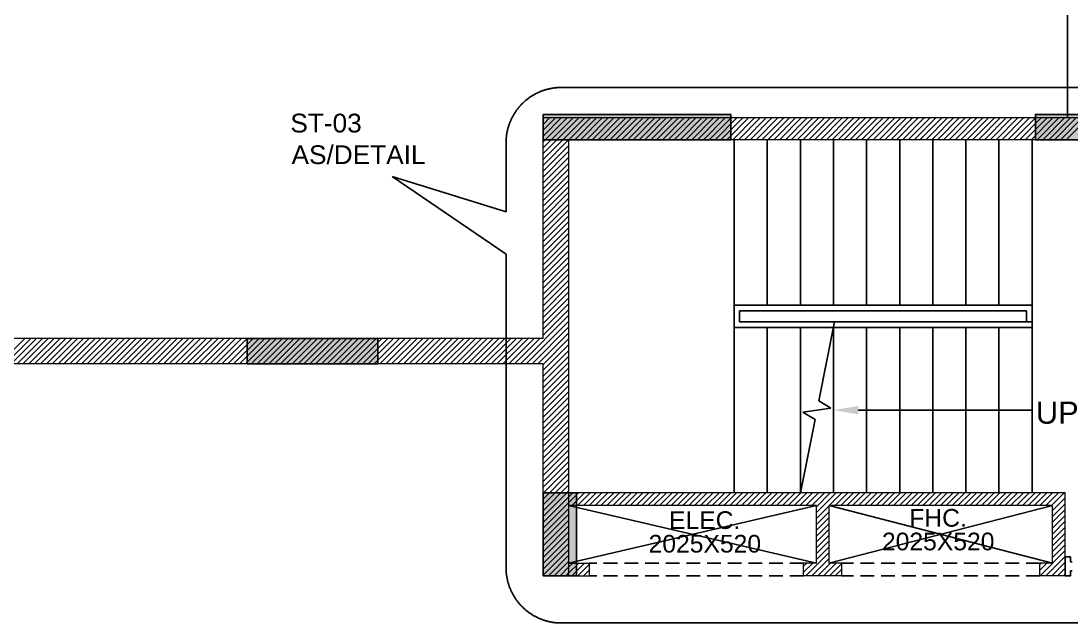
# Model space of a CAD drawing. Header units: millimetres. Extents: x 1277257 to 1543892, y 206696 to 309376.
# Drawn here: x 1328300 to 1337815, y 294358 to 299812 of the extents above; entities that cross this region are included whole.
import ezdxf

# ---------------------------------------------------------------- set-up
doc = ezdxf.new("R2010")
doc.units = ezdxf.units.MM
doc.header["$LTSCALE"] = 500
doc.header["$MEASUREMENT"] = 0
doc.linetypes.add('HIDDEN', pattern=[0.375, 0.25, -0.125])
for name, color, linetype, true_color in [('A-TAG', 7, 'Continuous', 0xef00ef), ('RAILING', 7, 'Continuous', 0xadadad), ('STAIR', 7, 'Continuous', 0x3f4f7f)]:
    doc.layers.add(name, color=color, linetype=linetype, true_color=true_color)
for name, color, linetype in [('AHC-A-FURNITURE', 2, 'Continuous'), ('CUTOUT', 8, 'HIDDEN'), ('DOOR', 8, 'Continuous'), ('TEXT-RM NAME', 6, 'Continuous'), ('TOWER AREA COLUMN.', 6, 'Continuous')]:
    doc.layers.add(name, color=color, linetype=linetype)
doc.layers.add('TOWER COL HATCH', color=253, linetype='Continuous', lineweight=20)
doc.layers.add('Wall', color=2, linetype='Continuous', lineweight=15)
doc.styles.add('ARIAL', font='arial.ttf')
doc.styles.get("Standard").update_dxf_attribs({"font": 'arial.ttf'})

msp = doc.modelspace()

# ---------------------------------------------------------------- hatches: boundary and pattern name
at = {"layer": 'TOWER COL HATCH'}
h = msp.add_hatch(color=253, dxfattribs=at)
h.dxf.hatch_style = 1
h.paths.add_polyline_path([(1333032.1, 298736.3), (1333032.1, 298966.3), (1334732.1, 298966.3), (1334732.1, 298736.3)])
h = msp.add_hatch(color=253, dxfattribs=at)
h.dxf.hatch_style = 1
h.paths.add_polyline_path([(1337492.1, 298736.3), (1337492.1, 298966.3), (1339192.1, 298966.3), (1339192.1, 298736.3)])
h = msp.add_hatch(color=253, dxfattribs=at)
h.dxf.hatch_style = 1
h.paths.add_polyline_path([(1330347.8, 296936.4), (1330347.8, 296706.4), (1331532.1, 296706.4), (1331532.1, 296936.4)])
h = msp.add_hatch(color=253, dxfattribs=at)
h.dxf.hatch_style = 1
h.paths.add_polyline_path([(1333332.1, 294786.4), (1333032.1, 294786.4), (1333032.1, 295536.4), (1333332.1, 295536.4)])

# ---------------------------------------------------------------- linework, layer by layer
at = {"color": 6, "linetype": 'Continuous'}
msp.add_line((1337782.1, 300376.3), (1337782.1, 298936.3), dxfattribs=at)
at = {"layer": 'A-TAG', "linetype": 'HIDDEN', "ltscale": 100}
for p, q in [((1339093.7, 299209.6), (1333195.5, 299209.6)), ((1332695.5, 298709.6), (1332695.5, 298081.7)), ((1332695.5, 298081.7), (1331663.5, 298403.4)), ((1331663.5, 298403.4), (1332695.5, 297699.9)), ((1332695.5, 297699.9), (1332695.5, 294858.2)), ((1333195.5, 294358.2), (1339093.7, 294358.2))]:
    msp.add_line(p, q, dxfattribs=at)
for centre, start, end in [((1333195.5, 298709.6), 90, 180), ((1333195.5, 294858.2), 180, 270)]:
    msp.add_arc(centre, 500, start, end, dxfattribs=at)
at = {"layer": 'AHC-A-FURNITURE', "color": 1, "linetype": 'Continuous', "ltscale": 50, "true_color": 0xff0000}
for p, q in [((1333032.1, 298928.5), (1333039.8, 298936.3)), ((1333032.1, 298875.5), (1333092.9, 298936.3)), ((1333032.1, 298822.4), (1333145.9, 298936.3)), ((1333032.1, 298769.4), (1333198.9, 298936.3)), ((1333032.1, 298716.4), (1333252, 298936.3)), ((1333032.1, 298663.3), (1333305, 298936.3)), ((1333032.1, 298610.3), (1333358, 298936.3)), ((1333032.1, 298557.3), (1333411.1, 298936.3)), ((1333264.1, 298736.3), (1333464.1, 298936.3)), ((1333317.1, 298736.3), (1333517.1, 298936.3)), ((1333370.2, 298736.3), (1333570.2, 298936.3)), ((1333423.2, 298736.3), (1333623.2, 298936.3)), ((1333476.2, 298736.3), (1333676.2, 298936.3)), ((1333529.3, 298736.3), (1333729.3, 298936.3)), ((1333582.3, 298736.3), (1333782.3, 298936.3)), ((1333635.3, 298736.3), (1333835.3, 298936.3)), ((1333688.4, 298736.3), (1333888.4, 298936.3)), ((1333741.4, 298736.3), (1333941.4, 298936.3)), ((1333794.4, 298736.3), (1333994.4, 298936.3)), ((1333847.5, 298736.3), (1334047.5, 298936.3)), ((1333900.5, 298736.3), (1334100.5, 298936.3)), ((1333953.5, 298736.3), (1334153.5, 298936.3)), ((1334006.6, 298736.3), (1334206.6, 298936.3)), ((1334059.6, 298736.3), (1334259.6, 298936.3)), ((1334112.6, 298736.3), (1334312.6, 298936.3)), ((1334165.7, 298736.3), (1334365.7, 298936.3)), ((1334218.7, 298736.3), (1334418.7, 298936.3)), ((1334271.7, 298736.3), (1334471.7, 298936.3)), ((1334324.8, 298736.3), (1334524.8, 298936.3)), ((1334377.8, 298736.3), (1334577.8, 298936.3)), ((1334430.8, 298736.3), (1334630.8, 298936.3)), ((1334483.9, 298736.3), (1334683.9, 298936.3)), ((1334536.9, 298736.3), (1334736.9, 298936.3)), ((1334589.9, 298736.3), (1334789.9, 298936.3)), ((1334643, 298736.3), (1334843, 298936.3)), ((1334696, 298736.3), (1334896, 298936.3)), ((1334749, 298736.3), (1334949, 298936.3)), ((1334802.1, 298736.3), (1335002.1, 298936.3)), ((1334855.1, 298736.3), (1335055.1, 298936.3)), ((1334908.1, 298736.3), (1335108.1, 298936.3)), ((1334961.2, 298736.3), (1335161.2, 298936.3)), ((1335014.2, 298736.3), (1335214.2, 298936.3)), ((1335067.2, 298736.3), (1335267.2, 298936.3)), ((1335120.3, 298736.3), (1335320.3, 298936.3)), ((1335173.3, 298736.3), (1335373.3, 298936.3)), ((1335226.3, 298736.3), (1335426.3, 298936.3)), ((1335279.4, 298736.3), (1335479.4, 298936.3)), ((1335332.4, 298736.3), (1335532.4, 298936.3)), ((1335385.4, 298736.3), (1335585.4, 298936.3)), ((1335438.5, 298736.3), (1335638.5, 298936.3)), ((1335491.5, 298736.3), (1335691.5, 298936.3)), ((1335544.5, 298736.3), (1335744.5, 298936.3)), ((1335597.6, 298736.3), (1335797.6, 298936.3)), ((1335650.6, 298736.3), (1335850.6, 298936.3)), ((1335703.6, 298736.3), (1335903.6, 298936.3)), ((1335756.7, 298736.3), (1335956.7, 298936.3)), ((1335809.7, 298736.3), (1336009.7, 298936.3)), ((1335862.7, 298736.3), (1336062.7, 298936.3)), ((1335915.8, 298736.3), (1336115.8, 298936.3)), ((1335968.8, 298736.3), (1336168.8, 298936.3)), ((1336021.8, 298736.3), (1336221.8, 298936.3)), ((1336074.9, 298736.3), (1336274.9, 298936.3)), ((1336127.9, 298736.3), (1336327.9, 298936.3)), ((1336180.9, 298736.3), (1336380.9, 298936.3)), ((1336234, 298736.3), (1336434, 298936.3)), ((1336287, 298736.3), (1336487, 298936.3)), ((1336340, 298736.3), (1336540, 298936.3)), ((1336393.1, 298736.3), (1336593.1, 298936.3)), ((1336446.1, 298736.3), (1336646.1, 298936.3)), ((1336499.1, 298736.3), (1336699.1, 298936.3)), ((1336552.1, 298736.3), (1336752.1, 298936.3)), ((1336605.2, 298736.3), (1336805.2, 298936.3)), ((1336658.2, 298736.3), (1336858.2, 298936.3)), ((1336711.2, 298736.3), (1336911.2, 298936.3)), ((1336764.3, 298736.3), (1336964.3, 298936.3)), ((1336817.3, 298736.3), (1337017.3, 298936.3)), ((1336870.3, 298736.3), (1337070.3, 298936.3)), ((1336923.4, 298736.3), (1337123.4, 298936.3)), ((1336976.4, 298736.3), (1337176.4, 298936.3)), ((1337029.4, 298736.3), (1337229.4, 298936.3)), ((1337082.5, 298736.3), (1337282.5, 298936.3)), ((1337135.5, 298736.3), (1337335.5, 298936.3)), ((1337188.5, 298736.3), (1337388.5, 298936.3)), ((1337241.6, 298736.3), (1337441.6, 298936.3)), ((1337294.6, 298736.3), (1337494.6, 298936.3)), ((1337347.6, 298736.3), (1337547.6, 298936.3)), ((1337400.7, 298736.3), (1337600.7, 298936.3)), ((1337453.7, 298736.3), (1337653.7, 298936.3)), ((1337506.7, 298736.3), (1337706.7, 298936.3)), ((1337559.8, 298736.3), (1337759.8, 298936.3)), ((1337612.8, 298736.3), (1337812.8, 298936.3)), ((1337665.8, 298736.3), (1337865.8, 298936.3)), ((1337718.9, 298736.3), (1337918.9, 298936.3)), ((1337771.9, 298736.3), (1337971.9, 298936.3)), ((1333032.1, 298504.2), (1333262.1, 298734.2)), ((1333032.1, 298451.2), (1333262.1, 298681.2)), ((1333032.1, 298398.2), (1333262.1, 298628.2)), ((1333032.1, 298345.1), (1333262.1, 298575.1)), ((1333032.1, 298292.1), (1333262.1, 298522.1)), ((1333032.1, 298239.1), (1333262.1, 298469.1)), ((1333032.1, 298186), (1333262.1, 298416)), ((1333032.1, 298133), (1333262.1, 298363)), ((1333032.1, 298080), (1333262.1, 298310)), ((1333032.1, 298026.9), (1333262.1, 298256.9)), ((1333032.1, 297973.9), (1333262.1, 298203.9)), ((1333032.1, 297920.9), (1333262.1, 298150.9)), ((1333032.1, 297867.8), (1333262.1, 298097.8)), ((1333032.1, 297814.8), (1333262.1, 298044.8)), ((1333032.1, 297761.8), (1333262.1, 297991.8)), ((1333032.1, 297708.7), (1333262.1, 297938.7)), ((1333032.1, 297655.7), (1333262.1, 297885.7)), ((1333032.1, 297602.7), (1333262.1, 297832.7)), ((1333032.1, 297549.6), (1333262.1, 297779.6)), ((1333032.1, 297496.6), (1333262.1, 297726.6)), ((1333032.1, 297443.6), (1333262.1, 297673.6)), ((1333032.1, 297390.5), (1333262.1, 297620.5)), ((1333032.1, 297337.5), (1333262.1, 297567.5)), ((1333032.1, 297284.5), (1333262.1, 297514.5)), ((1333032.1, 297231.5), (1333262.1, 297461.4)), ((1333032.1, 297178.4), (1333262.1, 297408.4)), ((1333032.1, 297125.4), (1333262.1, 297355.4)), ((1333032.1, 297072.4), (1333262.1, 297302.3)), ((1333032.1, 297019.3), (1333262.1, 297249.3)), ((1333032.1, 296966.3), (1333262.1, 297196.3)), ((1332825.2, 296706.4), (1333262.1, 297143.3)), ((1332878.3, 296706.4), (1333262.1, 297090.2)), ((1332931.3, 296706.4), (1333262.1, 297037.2)), ((1332984.3, 296706.4), (1333262.1, 296984.2)), ((1328105.3, 296706.4), (1328335.3, 296936.4)), ((1328158.3, 296706.4), (1328388.3, 296936.4)), ((1328211.4, 296706.4), (1328441.4, 296936.4)), ((1328264.4, 296706.4), (1328494.4, 296936.4)), ((1328317.4, 296706.4), (1328547.4, 296936.4)), ((1328370.5, 296706.4), (1328600.5, 296936.4)), ((1328423.5, 296706.4), (1328653.5, 296936.4)), ((1328476.5, 296706.4), (1328706.5, 296936.4)), ((1328529.6, 296706.4), (1328759.6, 296936.4)), ((1328582.6, 296706.4), (1328812.6, 296936.4)), ((1328635.6, 296706.4), (1328865.6, 296936.4)), ((1328688.7, 296706.4), (1328918.7, 296936.4)), ((1328741.7, 296706.4), (1328971.7, 296936.4)), ((1328794.7, 296706.4), (1329024.7, 296936.4)), ((1328847.8, 296706.4), (1329077.8, 296936.4)), ((1328900.8, 296706.4), (1329130.8, 296936.4)), ((1328953.8, 296706.4), (1329183.8, 296936.4)), ((1329006.9, 296706.4), (1329236.9, 296936.4)), ((1329059.9, 296706.4), (1329289.9, 296936.4)), ((1329112.9, 296706.4), (1329342.9, 296936.4)), ((1329166, 296706.4), (1329396, 296936.4)), ((1329219, 296706.4), (1329449, 296936.4)), ((1329272, 296706.4), (1329502, 296936.4)), ((1329325.1, 296706.4), (1329555.1, 296936.4)), ((1329378.1, 296706.4), (1329608.1, 296936.4)), ((1329431.1, 296706.4), (1329661.1, 296936.4)), ((1329484.2, 296706.4), (1329714.2, 296936.4)), ((1329537.2, 296706.4), (1329767.2, 296936.4)), ((1329590.2, 296706.4), (1329820.2, 296936.4)), ((1329643.3, 296706.4), (1329873.3, 296936.4)), ((1329696.3, 296706.4), (1329926.3, 296936.4)), ((1329749.3, 296706.4), (1329979.3, 296936.4)), ((1329802.4, 296706.4), (1330032.4, 296936.4)), ((1329855.4, 296706.4), (1330085.4, 296936.4)), ((1329908.4, 296706.4), (1330138.4, 296936.4)), ((1329961.5, 296706.4), (1330191.5, 296936.4)), ((1330014.5, 296706.4), (1330244.5, 296936.4)), ((1330067.5, 296706.4), (1330297.5, 296936.4)), ((1330120.6, 296706.4), (1330350.6, 296936.4)), ((1330173.6, 296706.4), (1330403.6, 296936.4)), ((1330226.6, 296706.4), (1330456.6, 296936.4)), ((1330279.7, 296706.4), (1330509.7, 296936.4)), ((1330332.7, 296706.4), (1330562.7, 296936.4)), ((1330385.7, 296706.4), (1330615.7, 296936.4)), ((1330438.8, 296706.4), (1330668.8, 296936.4)), ((1330491.8, 296706.4), (1330721.8, 296936.4)), ((1330544.8, 296706.4), (1330774.8, 296936.4)), ((1330597.9, 296706.4), (1330827.9, 296936.4)), ((1330650.9, 296706.4), (1330880.9, 296936.4)), ((1330703.9, 296706.4), (1330933.9, 296936.4)), ((1330757, 296706.4), (1330987, 296936.4)), ((1330810, 296706.4), (1331040, 296936.4)), ((1330863, 296706.4), (1331093, 296936.4)), ((1330916.1, 296706.4), (1331146.1, 296936.4)), ((1330969.1, 296706.4), (1331199.1, 296936.4)), ((1331022.1, 296706.4), (1331252.1, 296936.4)), ((1331075.2, 296706.4), (1331305.2, 296936.4)), ((1331128.2, 296706.4), (1331358.2, 296936.4)), ((1331181.2, 296706.4), (1331411.2, 296936.4)), ((1331234.3, 296706.4), (1331464.3, 296936.4)), ((1331287.3, 296706.4), (1331517.3, 296936.4)), ((1331340.3, 296706.4), (1331570.3, 296936.4)), ((1331393.4, 296706.4), (1331623.4, 296936.4)), ((1331446.4, 296706.4), (1331676.4, 296936.4)), ((1331499.4, 296706.4), (1331729.4, 296936.4)), ((1331552.5, 296706.4), (1331782.5, 296936.4)), ((1331605.5, 296706.4), (1331835.5, 296936.4)), ((1331658.5, 296706.4), (1331888.5, 296936.4)), ((1331711.6, 296706.4), (1331941.6, 296936.4)), ((1331764.6, 296706.4), (1331994.6, 296936.4)), ((1331817.6, 296706.4), (1332047.6, 296936.4)), ((1331870.7, 296706.4), (1332100.7, 296936.4)), ((1331923.7, 296706.4), (1332153.7, 296936.4)), ((1331976.7, 296706.4), (1332206.7, 296936.4)), ((1332029.8, 296706.4), (1332259.8, 296936.4)), ((1332082.8, 296706.4), (1332312.8, 296936.4)), ((1332135.8, 296706.4), (1332365.8, 296936.4)), ((1332188.9, 296706.4), (1332418.9, 296936.4)), ((1332241.9, 296706.4), (1332471.9, 296936.4)), ((1332294.9, 296706.4), (1332524.9, 296936.4)), ((1332348, 296706.4), (1332578, 296936.4)), ((1332401, 296706.4), (1332631, 296936.4)), ((1332454, 296706.4), (1332684, 296936.4)), ((1332507.1, 296706.4), (1332737.1, 296936.4)), ((1332560.1, 296706.4), (1332790.1, 296936.4)), ((1332613.1, 296706.4), (1332843.1, 296936.4)), ((1332666.1, 296706.4), (1332896.1, 296936.4)), ((1332719.2, 296706.4), (1332949.2, 296936.4)), ((1332772.2, 296706.4), (1333002.2, 296936.4)), ((1333032.1, 296701.1), (1333262.1, 296931.1)), ((1333032.1, 296648.1), (1333262.1, 296878.1)), ((1333032.1, 296595.1), (1333262.1, 296825.1)), ((1333032.1, 296542), (1333262.1, 296772)), ((1333032.1, 296489), (1333262.1, 296719)), ((1333032.1, 296436), (1333262.1, 296666)), ((1333032.1, 296382.9), (1333262.1, 296612.9)), ((1333032.1, 296329.9), (1333262.1, 296559.9)), ((1333032.1, 296276.9), (1333262.1, 296506.9)), ((1333032.1, 296223.8), (1333262.1, 296453.8)), ((1333032.1, 296170.8), (1333262.1, 296400.8)), ((1333032.1, 296117.8), (1333262.1, 296347.8)), ((1333032.1, 296064.7), (1333262.1, 296294.7)), ((1333032.1, 296011.7), (1333262.1, 296241.7)), ((1333032.1, 295958.7), (1333262.1, 296188.7)), ((1333032.1, 295905.6), (1333262.1, 296135.6)), ((1333032.1, 295852.6), (1333262.1, 296082.6)), ((1333032.1, 295799.6), (1333262.1, 296029.6)), ((1333032.1, 295746.5), (1333262.1, 295976.5)), ((1333032.1, 295693.5), (1333262.1, 295923.5)), ((1333032.1, 295640.5), (1333262.1, 295870.5)), ((1333032.1, 295587.4), (1333262.1, 295817.4)), ((1333032.1, 295534.4), (1333262.1, 295764.4)), ((1333032.1, 295481.4), (1333262.1, 295711.4)), ((1333032.1, 295428.3), (1333262.1, 295658.3)), ((1333032.1, 295375.3), (1333262.1, 295605.3)), ((1333032.1, 295322.3), (1333262.1, 295552.3)), ((1333032.1, 295269.2), (1333262.1, 295499.2)), ((1333032.1, 295216.2), (1333262.1, 295446.2)), ((1333032.1, 295163.2), (1333262.1, 295393.2)), ((1333032.1, 295110.1), (1333262.1, 295340.1)), ((1333032.1, 295057.1), (1333262.1, 295287.1)), ((1333032.1, 295004.1), (1333262.1, 295234.1)), ((1333032.1, 294951), (1333262.1, 295181)), ((1333032.1, 294898), (1333262.1, 295128)), ((1333032.1, 294845), (1333262.1, 295075)), ((1333032.1, 294791.9), (1333262.1, 295021.9)), ((1333079.6, 294786.4), (1333262.1, 294968.9)), ((1333132.6, 294786.4), (1333262.1, 294915.9)), ((1333185.7, 294786.4), (1333262.1, 294862.8)), ((1333238.7, 294786.4), (1333262.1, 294809.8))]:
    msp.add_line(p, q, dxfattribs=at)
at = {"layer": 'AHC-A-FURNITURE', "color": 5, "linetype": 'Continuous', "ltscale": 50, "true_color": 0x0000ff}
for p, q in [((1333262.1, 295499.2), (1333299.3, 295536.4)), ((1333262.1, 295446.2), (1333352.3, 295536.4)), ((1333290.3, 295421.4), (1333405.3, 295536.4)), ((1333343.4, 295421.4), (1333458.4, 295536.4)), ((1333396.4, 295421.4), (1333511.4, 295536.4)), ((1333449.4, 295421.4), (1333564.4, 295536.4)), ((1333502.5, 295421.4), (1333617.5, 295536.4)), ((1333555.5, 295421.4), (1333670.5, 295536.4)), ((1333608.5, 295421.4), (1333723.5, 295536.4)), ((1333661.6, 295421.4), (1333776.6, 295536.4)), ((1333714.6, 295421.4), (1333829.6, 295536.4)), ((1333767.6, 295421.4), (1333882.6, 295536.4)), ((1333820.7, 295421.4), (1333935.7, 295536.4)), ((1333873.7, 295421.4), (1333988.7, 295536.4)), ((1333926.7, 295421.4), (1334041.7, 295536.4)), ((1333979.8, 295421.4), (1334094.8, 295536.4)), ((1334032.8, 295421.4), (1334147.8, 295536.4)), ((1334085.8, 295421.4), (1334200.8, 295536.4)), ((1334138.9, 295421.4), (1334253.9, 295536.4)), ((1334191.9, 295421.4), (1334306.9, 295536.4)), ((1334244.9, 295421.4), (1334359.9, 295536.4)), ((1334298, 295421.4), (1334413, 295536.4)), ((1334351, 295421.4), (1334466, 295536.4)), ((1334404, 295421.4), (1334519, 295536.4)), ((1334457.1, 295421.4), (1334572.1, 295536.4)), ((1334510.1, 295421.4), (1334625.1, 295536.4)), ((1334563.1, 295421.4), (1334678.1, 295536.4)), ((1334616.2, 295421.4), (1334731.2, 295536.4)), ((1334669.2, 295421.4), (1334784.2, 295536.4)), ((1334722.2, 295421.4), (1334837.2, 295536.4)), ((1334775.3, 295421.4), (1334890.3, 295536.4)), ((1334828.3, 295421.4), (1334943.3, 295536.4)), ((1334881.3, 295421.4), (1334996.3, 295536.4)), ((1334934.4, 295421.4), (1335049.4, 295536.4)), ((1334987.4, 295421.4), (1335102.4, 295536.4)), ((1335040.4, 295421.4), (1335155.4, 295536.4)), ((1335093.5, 295421.4), (1335208.5, 295536.4)), ((1335146.5, 295421.4), (1335261.5, 295536.4)), ((1335199.5, 295421.4), (1335314.5, 295536.4)), ((1335252.6, 295421.4), (1335367.6, 295536.4)), ((1335305.6, 295421.4), (1335420.6, 295536.4)), ((1335358.6, 295421.4), (1335473.6, 295536.4)), ((1335411.7, 295421.4), (1335526.7, 295536.4)), ((1335464.7, 295421.4), (1335579.7, 295536.4)), ((1335507.1, 295410.8), (1335632.7, 295536.4)), ((1335507.1, 295357.7), (1335685.8, 295536.4)), ((1335623.8, 295421.4), (1335738.8, 295536.4)), ((1335676.8, 295421.4), (1335791.8, 295536.4)), ((1335729.9, 295421.4), (1335844.9, 295536.4)), ((1335782.9, 295421.4), (1335897.9, 295536.4)), ((1335835.9, 295421.4), (1335950.9, 295536.4)), ((1335889, 295421.4), (1336004, 295536.4)), ((1335942, 295421.4), (1336057, 295536.4)), ((1335995, 295421.4), (1336110, 295536.4)), ((1336048.1, 295421.4), (1336163.1, 295536.4)), ((1336101.1, 295421.4), (1336216.1, 295536.4)), ((1336154.1, 295421.4), (1336269.1, 295536.4)), ((1336207.2, 295421.4), (1336322.2, 295536.4)), ((1336260.2, 295421.4), (1336375.2, 295536.4)), ((1336313.2, 295421.4), (1336428.2, 295536.4)), ((1336366.3, 295421.4), (1336481.3, 295536.4)), ((1336419.3, 295421.4), (1336534.3, 295536.4)), ((1336472.3, 295421.4), (1336587.3, 295536.4)), ((1336525.4, 295421.4), (1336640.4, 295536.4)), ((1336578.4, 295421.4), (1336693.4, 295536.4)), ((1336631.4, 295421.4), (1336746.4, 295536.4)), ((1336684.5, 295421.4), (1336799.5, 295536.4)), ((1336737.5, 295421.4), (1336852.5, 295536.4)), ((1336790.5, 295421.4), (1336905.5, 295536.4)), ((1336843.5, 295421.4), (1336958.5, 295536.4)), ((1336896.6, 295421.4), (1337011.6, 295536.4)), ((1336949.6, 295421.4), (1337064.6, 295536.4)), ((1337002.6, 295421.4), (1337117.6, 295536.4)), ((1337055.7, 295421.4), (1337170.7, 295536.4)), ((1337108.7, 295421.4), (1337223.7, 295536.4)), ((1337161.7, 295421.4), (1337276.7, 295536.4)), ((1337214.8, 295421.4), (1337329.8, 295536.4)), ((1337267.8, 295421.4), (1337382.8, 295536.4)), ((1337320.8, 295421.4), (1337435.8, 295536.4)), ((1337373.9, 295421.4), (1337488.9, 295536.4)), ((1337426.9, 295421.4), (1337541.9, 295536.4)), ((1337479.9, 295421.4), (1337594.9, 295536.4)), ((1337533, 295421.4), (1337648, 295536.4)), ((1337586, 295421.4), (1337701, 295536.4)), ((1337639, 295421.4), (1337754, 295536.4)), ((1337647.1, 295376.4), (1337762.1, 295491.4)), ((1337647.1, 295323.4), (1337762.1, 295438.4)), ((1335507.1, 295304.7), (1335622.1, 295419.7)), ((1335507.1, 295251.7), (1335622.1, 295366.7)), ((1337647.1, 295270.4), (1337762.1, 295385.4)), ((1335507.1, 295198.6), (1335622.1, 295313.6)), ((1335507.1, 295145.6), (1335622.1, 295260.6)), ((1337647.1, 295217.3), (1337762.1, 295332.3)), ((1337647.1, 295164.3), (1337762.1, 295279.3)), ((1335507.1, 295092.6), (1335622.1, 295207.6)), ((1335507.1, 295039.5), (1335622.1, 295154.5)), ((1337647.1, 295111.3), (1337762.1, 295226.3)), ((1337647.1, 295058.2), (1337762.1, 295173.2)), ((1335507.1, 294986.5), (1335622.1, 295101.5)), ((1337647.1, 295005.2), (1337762.1, 295120.2)), ((1337647.1, 294952.2), (1337762.1, 295067.2)), ((1335413.1, 294786.4), (1335622.1, 294995.4)), ((1335507.1, 294933.5), (1335622.1, 295048.5)), ((1337534.4, 294786.4), (1337762.1, 295014.1)), ((1337587.4, 294786.4), (1337762.1, 294961.1)), ((1333262.1, 294862.8), (1333300.7, 294901.4)), ((1333262.1, 294809.8), (1333353.7, 294901.4)), ((1333291.7, 294786.4), (1333406.7, 294901.4)), ((1333344.8, 294786.4), (1333447.1, 294888.7)), ((1335392.1, 294871.5), (1335422, 294901.4)), ((1335392.1, 294818.5), (1335475, 294901.4)), ((1335466.1, 294786.4), (1335622.1, 294942.4)), ((1335519.1, 294786.4), (1335634.1, 294901.4)), ((1335572.2, 294786.4), (1335687.2, 294901.4)), ((1335625.2, 294786.4), (1335737.1, 294898.3)), ((1337532.1, 294890.2), (1337543.3, 294901.4)), ((1337532.1, 294837.2), (1337596.3, 294901.4)), ((1337640.4, 294786.4), (1337762.1, 294908.1)), ((1333397.8, 294786.4), (1333447.1, 294835.7)), ((1335678.2, 294786.4), (1335737.1, 294845.3)), ((1335731.3, 294786.4), (1335737.1, 294792.2)), ((1337693.5, 294786.4), (1337762.1, 294855)), ((1337746.5, 294786.4), (1337762.1, 294802))]:
    msp.add_line(p, q, dxfattribs=at)
at = {"layer": 'CUTOUT', "ltscale": 100}
for p, q in [((1333262.6, 295421.4), (1335507.1, 294901.4)), ((1333262.6, 294901.4), (1335507.1, 295421.4)), ((1335620.8, 294901.4), (1337647.1, 295421.4)), ((1335622.1, 295421.4), (1337647.1, 294901.4))]:
    msp.add_line(p, q, dxfattribs=at)
at = {"layer": 'CUTOUT'}
for p, q in [((1335392.1, 294901.4), (1333447.1, 294901.4)), ((1337532.1, 294901.4), (1335737.1, 294901.4)), ((1335392.1, 294786.4), (1333447.1, 294786.4)), ((1337532.1, 294786.4), (1335737.1, 294786.4))]:
    msp.add_line(p, q, dxfattribs=at)
at = {"layer": 'DOOR', "ltscale": 100}
for p, q in [((1337762.1, 294786.4), (1337762.1, 294957.8)), ((1337762.1, 294957.8), (1337811.2, 294957.8)), ((1337811.2, 294957.8), (1337811.2, 294912.1)), ((1337824.9, 294912.1), (1337811.2, 294912.1)), ((1337762.1, 294786.4), (1337811.2, 294786.4)), ((1337824.9, 294832.1), (1337811.2, 294832.1)), ((1337811.2, 294786.4), (1337811.2, 294832.1))]:
    msp.add_line(p, q, dxfattribs=at)
at = {"layer": 'RAILING'}
for p, q in [((1335672.1, 297086.4), (1337462.1, 297086.4)), ((1337462.1, 297086.4), (1337462.1, 297036.4)), ((1335662.1, 297036.4), (1337462.1, 297036.4))]:
    msp.add_line(p, q, dxfattribs=at)
at = {"layer": 'STAIR', "color": 252, "linetype": 'HIDDEN', "ltscale": 100}
for p, q in [((1334762.1, 297236.3), (1334762.1, 298736.3)), ((1335062.1, 297236.3), (1335062.1, 298736.3)), ((1335362.1, 297236.3), (1335362.1, 298736.3)), ((1335662.1, 297236.3), (1335662.1, 298736.3)), ((1335962.1, 297236.3), (1335962.1, 298736.3)), ((1336262.1, 297236.3), (1336262.1, 298736.3)), ((1336562.1, 297236.3), (1336562.1, 298736.3)), ((1336862.1, 297236.3), (1336862.1, 298736.3)), ((1337162.1, 297236.3), (1337162.1, 298736.3)), ((1337462.1, 297236.3), (1337462.1, 298736.3)), ((1334762.1, 297236.3), (1337462.1, 297236.3)), ((1334762.1, 297036.4), (1334762.1, 297236.3)), ((1334812.1, 297186.3), (1337412.1, 297186.3)), ((1334812.1, 297086.4), (1334812.1, 297186.3)), ((1337412.1, 297186.3), (1337412.1, 297086.4)), ((1337462.1, 297236.3), (1337462.1, 297086.4)), ((1334812.1, 297086.4), (1335672.1, 297086.4)), ((1334762.1, 297036.4), (1335662.1, 297036.4)), ((1334762.1, 295536.4), (1334762.1, 297036.4)), ((1335062.1, 295536.4), (1335062.1, 297036.4)), ((1335362.1, 295536.4), (1335362.1, 297036.4))]:
    msp.add_line(p, q, dxfattribs=at)
at = {"layer": 'STAIR'}
for p, q in [((1335662.1, 295536.4), (1335662.1, 297036.4)), ((1335962.1, 295536.4), (1335962.1, 297036.4)), ((1336262.1, 295536.4), (1336262.1, 297036.4)), ((1336562.1, 295536.4), (1336562.1, 297036.4)), ((1336862.1, 295536.4), (1336862.1, 297036.4)), ((1337162.1, 295536.4), (1337162.1, 297036.4)), ((1337462.1, 295536.4), (1337462.1, 297036.4))]:
    msp.add_line(p, q, dxfattribs=at)
at = {"layer": 'TEXT-RM NAME'}
for p, q in [((1335672.1, 297086.4), (1335529.2, 296372.2)), ((1335638.5, 296305.7), (1335385.6, 296267.1)), ((1335529.2, 296372.2), (1335638.5, 296305.7)), ((1335494.9, 296200.6), (1335362.1, 295536.4)), ((1335385.6, 296267.1), (1335494.9, 296200.6))]:
    msp.add_line(p, q, dxfattribs=at)
msp.add_lwpolyline([(1335887.1, 296286.4), (1337462.1, 296286.4)], dxfattribs=at)
msp.add_solid([(1335887.1, 296248.9), (1335662.1, 296286.4), (1335887.1, 296323.9)], dxfattribs=at)
at = {"layer": 'TOWER AREA COLUMN.'}
for points in [[(1333032.1, 298736.3), (1333032.1, 298966.3), (1334732.1, 298966.3), (1334732.1, 298736.3)], [(1337492.1, 298736.3), (1337492.1, 298966.3), (1339192.1, 298966.3), (1339192.1, 298736.3)], [(1330347.8, 296936.4), (1330347.8, 296706.4), (1331532.1, 296706.4), (1331532.1, 296936.4)], [(1333332.1, 294786.4), (1333032.1, 294786.4), (1333032.1, 295536.4), (1333332.1, 295536.4)]]:
    msp.add_lwpolyline(points, close=True, dxfattribs=at)
at = {"layer": 'Wall'}
for p, q in [((1333032.1, 296936.4), (1333032.1, 298936.3)), ((1333032.1, 298936.3), (1339192.1, 298936.3)), ((1338962.1, 298736.3), (1333262.1, 298736.3)), ((1333032.1, 296936.4), (1297942.1, 296936.4)), ((1333032.1, 296706.4), (1297942.1, 296706.4)), ((1333032.1, 294786.4), (1333032.1, 296706.4)), ((1337762.1, 295536.4), (1333262.1, 295536.4)), ((1337762.1, 294786.4), (1337762.1, 295536.4)), ((1335507.1, 295421.4), (1333262.1, 295421.4)), ((1335507.1, 294901.4), (1335507.1, 295421.4)), ((1337647.1, 295421.4), (1335622.1, 295421.4)), ((1335622.1, 294901.4), (1335622.1, 295421.4)), ((1337647.1, 294901.4), (1337647.1, 295421.4)), ((1335507.1, 294901.4), (1335392.1, 294901.4)), ((1335392.1, 294786.4), (1335392.1, 294901.4)), ((1335737.1, 294901.4), (1335622.1, 294901.4)), ((1335737.1, 294786.4), (1335737.1, 294901.4)), ((1337532.1, 294786.4), (1337532.1, 294901.4)), ((1337647.1, 294901.4), (1337532.1, 294901.4)), ((1335737.1, 294786.4), (1335392.1, 294786.4)), ((1337762.1, 294786.4), (1337532.1, 294786.4))]:
    msp.add_line(p, q, dxfattribs=at)
at = {"layer": 'Wall', "linetype": 'Continuous'}
for p, q in [((1333262.1, 298736.3), (1333262.1, 294786.4)), ((1333262.1, 294901.4), (1333447.1, 294901.4)), ((1333447.1, 294901.4), (1333447.1, 294786.4)), ((1333032.1, 294786.4), (1333447.1, 294786.4))]:
    msp.add_line(p, q, dxfattribs=at)

# ---------------------------------------------------------------- texts
at = {"layer": 'TEXT-RM NAME'}
for s, height, p in [('ST-03', 170, (1330740.7, 298802.1)), ('AS/DETAIL', 170, (1330751.4, 298515.9)), ('ELEC.', 160, (1334172.4, 295210.2)), ('FHC.', 160, (1336349, 295230.7)), ('2025X520', 160, (1333987, 294996.2)), ('2025X520', 160, (1336101.6, 295016.7))]:
    msp.add_text(s, height=height, rotation=360, dxfattribs=at).set_placement(p)
at = {"layer": 'TEXT-RM NAME', "style": 'ARIAL'}
msp.add_text('UP', height=200, dxfattribs=at).set_placement((1337496, 296163.3, 0))

doc.saveas('drawing.dxf')
